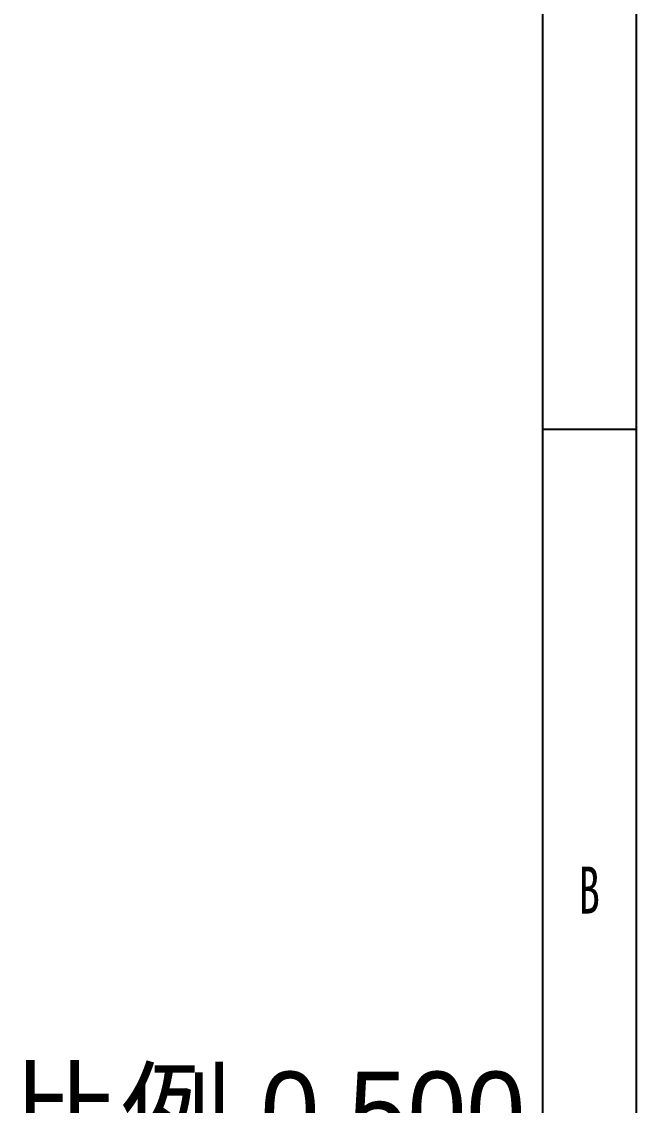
# Model space of a CAD drawing. Header units: millimetres. Extents: x 5536 to 6151, y 463 to 893.
# Drawn here: x 6114.8 to 6149.1, y 797.8 to 858.3 of the extents above; entities that cross this region are included whole.
import ezdxf

# ---------------------------------------------------------------- set-up
doc = ezdxf.new("R2010")
doc.units = ezdxf.units.MM
doc.header["$LTSCALE"] = 0.2
doc.layers.get('0').update_dxf_attribs({"lineweight": 18})
doc.layers.add('CAXA0層', color=7, linetype='Continuous', lineweight=25)
doc.layers.add('CAXA尺寸線層', color=3, linetype='Continuous', lineweight=25)
doc.styles.add('UserTxtStyle4', font='', dxfattribs={"width": 0.667})
doc.styles.get('UserTxtStyle4').set_extended_font_data('mingliu')

# ---------------------------------------------------------------- blocks, each defined once
blk = doc.blocks.new('321')
at = {"layer": 'CAXA0層'}
for p, q in [((0, 410), (0, 0)), ((-5, 405), (-5, 5)), ((-5, 355), (0, 355))]:
    blk.add_line(p, q, dxfattribs=at)
at = {"layer": 'CAXA尺寸線層', "linetype": 'Continuous', "lineweight": 25, "insert": (-3.071, 331.713), "char_height": 2.5, "width": 3.70685, "attachment_point": 1, "style": 'UserTxtStyle4'}
blk.add_mtext('\\T1.004;B', dxfattribs=at)

msp = doc.modelspace()

# ---------------------------------------------------------------- block references
at = {"xscale": 1.050000000000011, "yscale": 1.050000000000001, "zscale": 1.05}
msp.add_blockref('321', (6149.144, 462.804), dxfattribs=at)

# ---------------------------------------------------------------- texts
at = {"insert": (6142.943, 799.642), "char_height": 4.5, "width": 30.6571, "attachment_point": 3, "line_spacing_factor": 0.9}
msp.add_mtext('\\T1.004;{\\fPMingLiU|b0|i0|c134|p2;比例 0.500}', dxfattribs=at)

doc.saveas('drawing.dxf')
